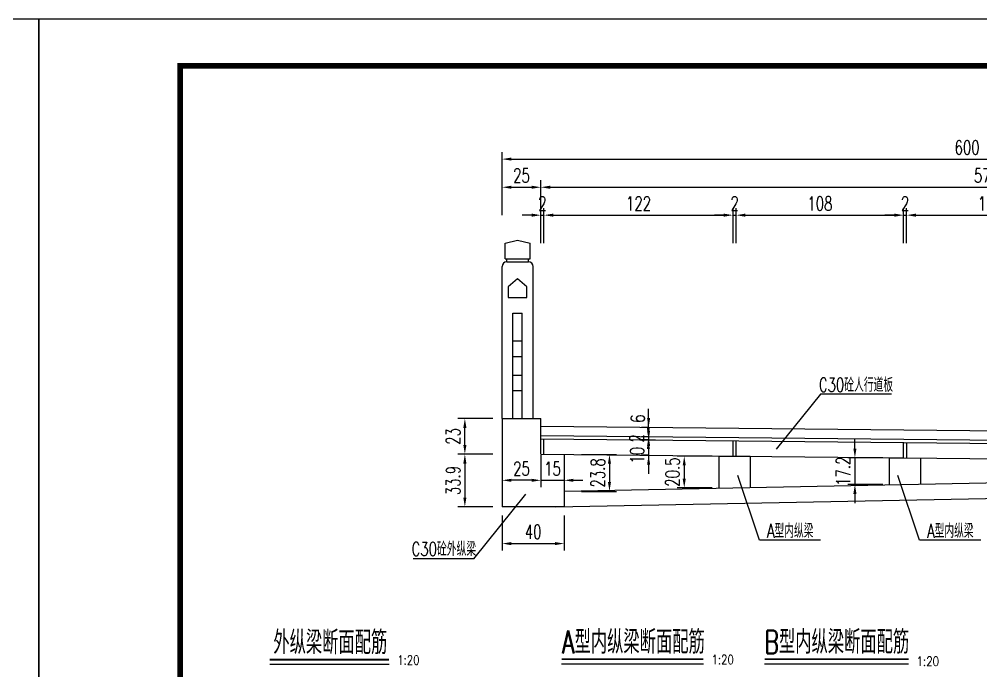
# Model space of a CAD drawing. Header units: millimetres. Extents: x -51 to 12129, y -1309 to -715.
# Drawn here: x 9605.1 to 9811.9, y -854.7 to -714.7 of the extents above; entities that cross this region are included whole.
import ezdxf
from ezdxf.enums import TextEntityAlignment as Align

# ---------------------------------------------------------------- set-up
doc = ezdxf.new("R2010")
doc.units = ezdxf.units.MM
doc.header["$LTSCALE"] = 0.25
for name, color, linetype in [('图框', 7, 'Continuous'), ('尺寸标注', 2, 'Continuous'), ('文字', 7, 'Continuous'), ('标注', 4, 'Continuous'), ('轮廓线', 1, 'Continuous')]:
    doc.layers.add(name, color=color, linetype=linetype)
doc.styles.get("Standard").update_dxf_attribs({"font": 'simplex1.shx', "width": 0.7, "bigfont": 'hztxt.shx'})
doc.styles.add('TEXT', font='simplex1.shx', dxfattribs={"width": 0.7, "bigfont": 'hztxt.shx'})
doc.dimstyles.new('比例1：30', dxfattribs={"dimscale": 0, "dimtxt": 3, "dimasz": 2, "dimexe": 1.5, "dimexo": 1, "dimgap": 1, "dimtad": 1, "dimdec": 1, "dimlfac": 3, "dimzin": 13, "dimdsep": 46, "dimtxsty": 'Standard', "dimcen": -0.09, "dimclrd": 256, "dimclre": 256, "dimclrt": 7, "dimaunit": 1, "dimadec": 0, "dimazin": 0, "dimtfac": 0.0005, "dimtdec": 1, "dimtix": 1, "dimtmove": 2, "dimatfit": 3, "dimldrblk": 'DIM', "dimfxl": 0, "dimtolj": 1, "dimtzin": 13, "dimarcsym": 0})

# ---------------------------------------------------------------- blocks, each defined once
blk = doc.blocks.new('*D2268')
at = {"layer": 'Defpoints', "color": 0}
for p in [(9908.96, -744.71), (9708.96, -810.08), (9908.96, -809.41)]:
    blk.add_point(p, dxfattribs=at)
at = {"layer": '标注', "lineweight": -2}
for p, q in [((9708.96, -750.71), (9708.96, -743.21)), ((9908.96, -750.71), (9908.96, -743.21)), ((9710.96, -744.71), (9906.96, -744.71))]:
    blk.add_line(p, q, dxfattribs=at)
at = {"layer": '标注'}
for points in [[(9710.96, -744.38), (9710.96, -745.04), (9708.96, -744.71)], [(9906.96, -744.38), (9906.96, -745.04), (9908.96, -744.71)]]:
    blk.add_solid(points, dxfattribs=at)
at = {"layer": '标注', "color": 7, "insert": (9808.96, -742.21), "char_height": 3, "attachment_point": 5}
blk.add_mtext('\\A1;600', dxfattribs=at)
blk = doc.blocks.new('DIM')
blk.add_lwpolyline([(-1, -0.1, 0.2, 0, 0), (0, 0, 0, 0, 0)], format="xyseb")
blk = doc.blocks.new('*D2269')
at = {"layer": 'Defpoints', "color": 0}
for p in [(9717.3, -750.76), (9708.96, -804.34), (9717.3, -804.3)]:
    blk.add_point(p, dxfattribs=at)
at = {"layer": '标注', "lineweight": -2}
for p, q in [((9708.96, -756.76), (9708.96, -749.26)), ((9717.3, -756.76), (9717.3, -749.26)), ((9710.96, -750.76), (9715.3, -750.76))]:
    blk.add_line(p, q, dxfattribs=at)
at = {"layer": '标注'}
for points in [[(9710.96, -750.42), (9710.96, -751.09), (9708.96, -750.76)], [(9715.3, -750.42), (9715.3, -751.09), (9717.3, -750.76)]]:
    blk.add_solid(points, dxfattribs=at)
at = {"layer": '标注', "color": 7, "insert": (9713.13, -748.26), "char_height": 3, "attachment_point": 5}
blk.add_mtext('\\A1;25', dxfattribs=at)
blk = doc.blocks.new('*D2270')
at = {"layer": 'Defpoints', "color": 0}
for p in [(9758.63, -756.76), (9717.96, -802.14), (9758.63, -802.54)]:
    blk.add_point(p, dxfattribs=at)
at = {"layer": '标注', "lineweight": -2}
for p, q in [((9717.96, -762.76), (9717.96, -755.26)), ((9719.96, -756.76), (9756.63, -756.76)), ((9758.63, -762.76), (9758.63, -755.26))]:
    blk.add_line(p, q, dxfattribs=at)
at = {"layer": '标注'}
for points in [[(9719.96, -756.42), (9719.96, -757.09), (9717.96, -756.76)], [(9756.63, -756.42), (9756.63, -757.09), (9758.63, -756.76)]]:
    blk.add_solid(points, dxfattribs=at)
at = {"layer": '标注', "color": 7, "insert": (9738.3, -754.26), "char_height": 3, "attachment_point": 5}
blk.add_mtext('\\A1;122', dxfattribs=at)
blk = doc.blocks.new('*D2227')
at = {"layer": 'Defpoints', "color": 0}
for p in [(9795.3, -756.76), (9759.3, -802.55), (9795.3, -802.91)]:
    blk.add_point(p, dxfattribs=at)
at = {"layer": '标注', "lineweight": -2}
for p, q in [((9759.3, -762.76), (9759.3, -755.26)), ((9761.3, -756.76), (9793.3, -756.76)), ((9795.3, -762.76), (9795.3, -755.26))]:
    blk.add_line(p, q, dxfattribs=at)
at = {"layer": '标注'}
for points in [[(9761.3, -756.42), (9761.3, -757.09), (9759.3, -756.76)], [(9793.3, -756.42), (9793.3, -757.09), (9795.3, -756.76)]]:
    blk.add_solid(points, dxfattribs=at)
at = {"layer": '标注', "color": 7, "insert": (9777.3, -754.26), "char_height": 3, "attachment_point": 5}
blk.add_mtext('\\A1;108', dxfattribs=at)
blk = doc.blocks.new('*D2228')
at = {"layer": 'Defpoints', "color": 0}
for p in [(9831.96, -756.76), (9795.96, -802.92), (9831.96, -803.28)]:
    blk.add_point(p, dxfattribs=at)
at = {"layer": '标注', "lineweight": -2}
for p, q in [((9795.96, -762.76), (9795.96, -755.26)), ((9797.96, -756.76), (9829.96, -756.76)), ((9831.96, -762.76), (9831.96, -755.26))]:
    blk.add_line(p, q, dxfattribs=at)
at = {"layer": '标注'}
for points in [[(9797.96, -756.42), (9797.96, -757.09), (9795.96, -756.76)], [(9829.96, -756.42), (9829.96, -757.09), (9831.96, -756.76)]]:
    blk.add_solid(points, dxfattribs=at)
at = {"layer": '标注', "color": 7, "insert": (9813.96, -754.26), "char_height": 3, "attachment_point": 5}
blk.add_mtext('\\A1;108', dxfattribs=at)
blk = doc.blocks.new('*D2272')
at = {"layer": 'Defpoints', "color": 0}
for p in [(9740.47, -804.36), (9740.84, -802.36), (9740.84, -804.36)]:
    blk.add_point(p, dxfattribs=at)
at = {"layer": '标注', "lineweight": -2}
for p, q in [((9740.47, -800.36), (9740.47, -798.36)), ((9740.47, -802.36), (9738.97, -802.36)), ((9740.47, -804.36), (9738.97, -804.36)), ((9740.47, -802.36), (9740.47, -804.36)), ((9740.47, -806.36), (9740.47, -808.36))]:
    blk.add_line(p, q, dxfattribs=at)
at = {"layer": '标注'}
for points in [[(9740.13, -800.36), (9740.8, -800.36), (9740.47, -802.36)], [(9740.13, -806.36), (9740.8, -806.36), (9740.47, -804.36)]]:
    blk.add_solid(points, dxfattribs=at)
at = {"layer": '标注', "color": 7, "insert": (9738.12, -800.5), "char_height": 3, "attachment_point": 5, "rotation": 90}
blk.add_mtext('\\A1;6', dxfattribs=at)
blk = doc.blocks.new('*D2229')
at = {"layer": 'Defpoints', "color": 0}
for p in [(9740.46, -805.03), (9740.47, -808.36), (9740.47, -808.36)]:
    blk.add_point(p, dxfattribs=at)
at = {"layer": '标注', "lineweight": -2}
for p, q in [((9740.47, -803.03), (9740.47, -801.03)), ((9740.47, -805.03), (9741.97, -805.03)), ((9740.47, -805.03), (9740.47, -808.36)), ((9740.47, -808.36), (9738.97, -808.36)), ((9740.47, -810.36), (9740.47, -812.36))]:
    blk.add_line(p, q, dxfattribs=at)
at = {"layer": '标注'}
for points in [[(9740.13, -803.03), (9740.8, -803.03), (9740.47, -805.03)], [(9740.13, -810.36), (9740.8, -810.36), (9740.47, -808.36)]]:
    blk.add_solid(points, dxfattribs=at)
at = {"layer": '标注', "color": 7, "insert": (9738.01, -808.34), "char_height": 3, "attachment_point": 5, "rotation": 90}
blk.add_mtext('\\A1;10', dxfattribs=at)
blk = doc.blocks.new('*D2230')
at = {"layer": 'Defpoints', "color": 0}
for p in [(9740.47, -804.36), (9740.41, -805.03), (9740.47, -805.03)]:
    blk.add_point(p, dxfattribs=at)
at = {"layer": '标注', "lineweight": -2}
for p, q in [((9740.41, -802.36), (9740.41, -800.36)), ((9740.41, -804.36), (9738.91, -804.36)), ((9740.41, -804.36), (9740.41, -805.03)), ((9740.41, -805.03), (9738.91, -805.03)), ((9740.41, -807.03), (9740.41, -809.03))]:
    blk.add_line(p, q, dxfattribs=at)
at = {"layer": '标注'}
for points in [[(9740.08, -802.36), (9740.74, -802.36), (9740.41, -804.36)], [(9740.08, -807.03), (9740.74, -807.03), (9740.41, -805.03)]]:
    blk.add_solid(points, dxfattribs=at)
at = {"layer": '标注', "color": 7, "insert": (9737.91, -804.7), "char_height": 3, "attachment_point": 5, "rotation": 90}
blk.add_mtext('\\A1;2', dxfattribs=at)
blk = doc.blocks.new('*D2273')
at = {"layer": 'Defpoints', "color": 0}
for p in [(9759.3, -756.76), (9758.63, -806.88), (9759.3, -806.88)]:
    blk.add_point(p, dxfattribs=at)
at = {"layer": '标注', "lineweight": -2}
for p, q in [((9756.63, -756.76), (9754.63, -756.76)), ((9758.63, -762.76), (9758.63, -755.26)), ((9758.63, -756.76), (9759.3, -756.76)), ((9759.3, -762.76), (9759.3, -755.26)), ((9761.3, -756.76), (9763.3, -756.76))]:
    blk.add_line(p, q, dxfattribs=at)
at = {"layer": '标注'}
for points in [[(9756.63, -756.42), (9756.63, -757.09), (9758.63, -756.76)], [(9761.3, -756.42), (9761.3, -757.09), (9759.3, -756.76)]]:
    blk.add_solid(points, dxfattribs=at)
at = {"layer": '标注', "color": 7, "insert": (9758.96, -754.26), "char_height": 3, "attachment_point": 5}
blk.add_mtext('\\A1;2', dxfattribs=at)
blk = doc.blocks.new('*D2231')
at = {"layer": 'Defpoints', "color": 0}
for p in [(9795.96, -756.76), (9795.3, -802.91), (9795.96, -802.92)]:
    blk.add_point(p, dxfattribs=at)
at = {"layer": '标注', "lineweight": -2}
for p, q in [((9793.3, -756.76), (9791.3, -756.76)), ((9795.3, -762.76), (9795.3, -755.26)), ((9795.3, -756.76), (9795.96, -756.76)), ((9795.96, -762.76), (9795.96, -755.26)), ((9797.96, -756.76), (9799.96, -756.76))]:
    blk.add_line(p, q, dxfattribs=at)
at = {"layer": '标注'}
for points in [[(9793.3, -756.42), (9793.3, -757.09), (9795.3, -756.76)], [(9797.96, -756.42), (9797.96, -757.09), (9795.96, -756.76)]]:
    blk.add_solid(points, dxfattribs=at)
at = {"layer": '标注', "color": 7, "insert": (9795.63, -754.26), "char_height": 3, "attachment_point": 5}
blk.add_mtext('\\A1;2', dxfattribs=at)
blk = doc.blocks.new('*D2276')
at = {"layer": 'Defpoints', "color": 0}
for p in [(9717.96, -756.76), (9717.3, -806.29), (9717.96, -806.29)]:
    blk.add_point(p, dxfattribs=at)
at = {"layer": '标注', "lineweight": -2}
for p, q in [((9715.3, -756.76), (9713.3, -756.76)), ((9717.3, -762.76), (9717.3, -755.26)), ((9717.3, -756.76), (9717.96, -756.76)), ((9717.96, -762.76), (9717.96, -755.26)), ((9719.96, -756.76), (9721.96, -756.76))]:
    blk.add_line(p, q, dxfattribs=at)
at = {"layer": '标注'}
for points in [[(9715.3, -756.42), (9715.3, -757.09), (9717.3, -756.76)], [(9719.96, -756.42), (9719.96, -757.09), (9717.96, -756.76)]]:
    blk.add_solid(points, dxfattribs=at)
at = {"layer": '标注', "color": 7, "insert": (9717.63, -754.26), "char_height": 3, "attachment_point": 5}
blk.add_mtext('\\A1;2', dxfattribs=at)
blk = doc.blocks.new('*D2277')
at = {"layer": 'Defpoints', "color": 0}
for p in [(9708.96, -808.13), (9717.3, -808.13), (9708.96, -813.73)]:
    blk.add_point(p, dxfattribs=at)
at = {"layer": '标注', "lineweight": -2}
for p, q in [((9708.96, -809.13), (9708.96, -815.23)), ((9717.3, -809.13), (9717.3, -815.23)), ((9715.3, -813.73), (9710.96, -813.73))]:
    blk.add_line(p, q, dxfattribs=at)
at = {"layer": '标注'}
for points in [[(9710.96, -813.4), (9710.96, -814.06), (9708.96, -813.73)], [(9715.3, -813.4), (9715.3, -814.06), (9717.3, -813.73)]]:
    blk.add_solid(points, dxfattribs=at)
at = {"layer": '标注', "color": 7, "insert": (9713.13, -811.23), "char_height": 3, "attachment_point": 5}
blk.add_mtext('\\A1;25', dxfattribs=at)
blk = doc.blocks.new('*D2278')
at = {"layer": 'Defpoints', "color": 0}
for p in [(9717.3, -807.31), (9722.3, -808.18), (9722.3, -813.73)]:
    blk.add_point(p, dxfattribs=at)
at = {"layer": '标注', "lineweight": -2}
for p, q in [((9717.3, -808.31), (9717.3, -815.23)), ((9722.3, -809.18), (9722.3, -815.23)), ((9715.3, -813.73), (9713.3, -813.73)), ((9717.3, -813.73), (9722.3, -813.73)), ((9724.3, -813.73), (9726.3, -813.73))]:
    blk.add_line(p, q, dxfattribs=at)
at = {"layer": '标注'}
for points in [[(9715.3, -813.4), (9715.3, -814.06), (9717.3, -813.73)], [(9724.3, -813.4), (9724.3, -814.06), (9722.3, -813.73)]]:
    blk.add_solid(points, dxfattribs=at)
at = {"layer": '标注', "color": 7, "insert": (9719.8, -811.23), "char_height": 3, "attachment_point": 5}
blk.add_mtext('\\A1;15', dxfattribs=at)
blk = doc.blocks.new('*D2279')
at = {"layer": 'Defpoints', "color": 0}
for p in [(9758.96, -808.55), (9748.13, -815.37), (9758.96, -815.37)]:
    blk.add_point(p, dxfattribs=at)
at = {"layer": '标注', "lineweight": -2}
for p, q in [((9754.13, -808.55), (9746.63, -808.55)), ((9748.13, -810.55), (9748.13, -813.37)), ((9754.13, -815.37), (9746.63, -815.37))]:
    blk.add_line(p, q, dxfattribs=at)
at = {"layer": '标注'}
for points in [[(9747.79, -810.55), (9748.46, -810.55), (9748.13, -808.55)], [(9747.79, -813.37), (9748.46, -813.37), (9748.13, -815.37)]]:
    blk.add_solid(points, dxfattribs=at)
at = {"layer": '标注', "color": 7, "insert": (9745.63, -811.96), "char_height": 3, "attachment_point": 5, "rotation": 90}
blk.add_mtext('\\A1;20.5', dxfattribs=at)
blk = doc.blocks.new('*D2280')
at = {"layer": 'Defpoints', "color": 0}
for p in [(9795.63, -808.91), (9784.83, -814.64), (9795.63, -814.64)]:
    blk.add_point(p, dxfattribs=at)
at = {"layer": '标注', "lineweight": -2}
for p, q in [((9784.83, -806.91), (9784.83, -804.91)), ((9790.83, -808.91), (9783.33, -808.91)), ((9784.83, -808.91), (9784.83, -814.64)), ((9790.83, -814.64), (9783.33, -814.64)), ((9784.83, -816.64), (9784.83, -818.64))]:
    blk.add_line(p, q, dxfattribs=at)
at = {"layer": '标注'}
for points in [[(9784.5, -806.91), (9785.17, -806.91), (9784.83, -808.91)], [(9784.5, -816.64), (9785.17, -816.64), (9784.83, -814.64)]]:
    blk.add_solid(points, dxfattribs=at)
at = {"layer": '标注', "color": 7, "insert": (9782.33, -811.78), "char_height": 3, "attachment_point": 5, "rotation": 90}
blk.add_mtext('\\A1;17.2', dxfattribs=at)
blk = doc.blocks.new('*D2235')
at = {"layer": 'Defpoints', "color": 0}
for p in [(9700.95, -800.46), (9717.3, -800.46), (9717.3, -808.13)]:
    blk.add_point(p, dxfattribs=at)
at = {"layer": '标注', "lineweight": -2}
for p, q in [((9706.95, -800.46), (9699.45, -800.46)), ((9700.95, -806.13), (9700.95, -802.46)), ((9706.95, -808.13), (9699.45, -808.13))]:
    blk.add_line(p, q, dxfattribs=at)
at = {"layer": '标注'}
for points in [[(9700.62, -802.46), (9701.29, -802.46), (9700.95, -800.46)], [(9700.62, -806.13), (9701.29, -806.13), (9700.95, -808.13)]]:
    blk.add_solid(points, dxfattribs=at)
at = {"layer": '标注', "color": 7, "insert": (9698.45, -804.3), "char_height": 3, "attachment_point": 5, "rotation": 90}
blk.add_mtext('\\A1;23', dxfattribs=at)
blk = doc.blocks.new('*D2284')
at = {"layer": 'Defpoints', "color": 0}
for p in [(9708.96, -808.13), (9700.95, -819.44), (9708.96, -819.44)]:
    blk.add_point(p, dxfattribs=at)
at = {"layer": '标注', "lineweight": -2}
for p, q in [((9706.95, -808.13), (9699.45, -808.13)), ((9700.95, -810.13), (9700.95, -817.44)), ((9706.95, -819.44), (9699.45, -819.44))]:
    blk.add_line(p, q, dxfattribs=at)
at = {"layer": '标注'}
for points in [[(9700.62, -810.13), (9701.29, -810.13), (9700.95, -808.13)], [(9700.62, -817.44), (9701.29, -817.44), (9700.95, -819.44)]]:
    blk.add_solid(points, dxfattribs=at)
at = {"layer": '标注', "color": 7, "insert": (9698.45, -813.78), "char_height": 3, "attachment_point": 5, "rotation": 90}
blk.add_mtext('\\A1;33.9', dxfattribs=at)
blk = doc.blocks.new('*D2285')
at = {"layer": 'Defpoints', "color": 0}
for p in [(9708.96, -819.44), (9722.3, -819.44), (9722.3, -827.33)]:
    blk.add_point(p, dxfattribs=at)
at = {"layer": '标注', "lineweight": -2}
for p, q in [((9708.96, -821.33), (9708.96, -828.83)), ((9722.3, -821.33), (9722.3, -828.83)), ((9710.96, -827.33), (9720.3, -827.33))]:
    blk.add_line(p, q, dxfattribs=at)
at = {"layer": '标注'}
for points in [[(9710.96, -827), (9710.96, -827.67), (9708.96, -827.33)], [(9720.3, -827), (9720.3, -827.67), (9722.3, -827.33)]]:
    blk.add_solid(points, dxfattribs=at)
at = {"layer": '标注', "color": 7, "insert": (9715.63, -824.83), "char_height": 3, "attachment_point": 5}
blk.add_mtext('\\A1;40', dxfattribs=at)
blk = doc.blocks.new('*D2320')
at = {"layer": 'Defpoints', "color": 0}
for p in [(9908.96, -750.76), (9717.3, -800.46), (9908.96, -806.05)]:
    blk.add_point(p, dxfattribs=at)
at = {"layer": '标注', "lineweight": -2}
for p, q in [((9717.3, -756.76), (9717.3, -749.26)), ((9908.96, -756.76), (9908.96, -749.26)), ((9719.3, -750.76), (9906.96, -750.76))]:
    blk.add_line(p, q, dxfattribs=at)
at = {"layer": '标注'}
for points in [[(9719.3, -750.42), (9719.3, -751.09), (9717.3, -750.76)], [(9906.96, -750.42), (9906.96, -751.09), (9908.96, -750.76)]]:
    blk.add_solid(points, dxfattribs=at)
at = {"layer": '标注', "color": 7, "insert": (9813.13, -748.26), "char_height": 3, "attachment_point": 5}
blk.add_mtext('\\A1;575', dxfattribs=at)
blk = doc.blocks.new('*D2333')
at = {"layer": 'Defpoints', "color": 0}
for p in [(9722.3, -808.18), (9722.3, -816.11), (9732.05, -816.11)]:
    blk.add_point(p, dxfattribs=at)
at = {"layer": '标注', "lineweight": -2}
for p, q in [((9726.05, -808.18), (9733.55, -808.18)), ((9732.05, -810.18), (9732.05, -814.11)), ((9726.05, -816.11), (9733.55, -816.11))]:
    blk.add_line(p, q, dxfattribs=at)
at = {"layer": '标注'}
for points in [[(9731.72, -810.18), (9732.38, -810.18), (9732.05, -808.18)], [(9731.72, -814.11), (9732.38, -814.11), (9732.05, -816.11)]]:
    blk.add_solid(points, dxfattribs=at)
at = {"layer": '标注', "color": 7, "insert": (9729.55, -812.14), "char_height": 3, "attachment_point": 5, "rotation": 90}
blk.add_mtext('\\A1;23.8', dxfattribs=at)
blk = doc.blocks.new('123')
at = {"layer": '图框', "color": 2}
blk.add_lwpolyline([(369.33, -1011.65), (369.33, -714.65), (-50.67, -714.65), (-50.67, -1011.65)], close=True, dxfattribs=at)

msp = doc.modelspace()

# ---------------------------------------------------------------- linework, layer by layer
at = {"layer": '图框', "const_width": 1.2}
msp.add_lwpolyline([(10019.75412, -724.65471), (9639.75412, -724.65471), (9639.75412, -1001.65471), (10019.75412, -1001.65471)], close=True, dxfattribs=at)
at = {"layer": '文字'}
for p, q in [((9658.98544, -853.25994), (9684.65293, -853.25994)), ((9721.76776, -853.1534), (9752.23538, -853.1534)), ((9765.40342, -853.1534), (9796.35566, -853.1534))]:
    msp.add_line(p, q, dxfattribs=at)
at = {"layer": '文字', "const_width": 0.4}
for points in [[(9658.98544, -852.25994), (9684.65293, -852.25994)], [(9721.76776, -852.1534), (9752.23538, -852.1534)], [(9765.40342, -852.1534), (9796.35566, -852.1534)]]:
    msp.add_lwpolyline(points, dxfattribs=at)
at = {"layer": '标注'}
for p, q in [((9777.45722, -795.21034), (9767.91905, -807.02511)), ((9792.69934, -795.21034), (9777.45722, -795.21034)), ((9764.27794, -826.59162), (9759.65295, -812.73022)), ((9798.72146, -826.59162), (9794.09647, -812.73022)), ((9702.90948, -830.58324), (9714.0389, -816.72184)), ((9777.44706, -826.59162), (9764.27794, -826.59162)), ((9811.89058, -826.59162), (9798.72146, -826.59162)), ((9702.90948, -830.58324), (9689.81785, -830.58324))]:
    msp.add_line(p, q, dxfattribs=at)
at = {"layer": '轮廓线'}
for p, q in [((9709.62998, -762.79559), (9712.29665, -762.12892)), ((9709.62998, -766.12892), (9709.62998, -762.79559)), ((9712.29665, -762.12892), (9714.96331, -762.79559)), ((9714.96331, -766.12892), (9714.96331, -762.79559)), ((9709.62998, -766.12892), (9709.96331, -766.12892)), ((9709.96331, -766.79559), (9709.96331, -766.12892)), ((9709.96331, -766.12892), (9714.62998, -766.12892)), ((9709.96331, -766.79559), (9714.62998, -766.79559)), ((9714.62998, -766.79559), (9714.62998, -766.12892)), ((9714.62998, -766.12892), (9714.96331, -766.12892)), ((9708.96331, -800.46225), (9708.96331, -767.79559)), ((9715.62998, -800.46225), (9715.62998, -767.79559)), ((9712.29665, -770.46225), (9710.29665, -772.12892)), ((9714.29665, -772.12892), (9712.29665, -770.46225)), ((9710.29665, -772.12892), (9710.29665, -774.46225)), ((9714.29665, -774.46225), (9714.29665, -772.12892)), ((9710.29665, -774.46225), (9714.29665, -774.46225)), ((9711.29665, -777.79559), (9713.29665, -777.79559)), ((9711.29665, -800.46225), (9711.29665, -777.79559)), ((9713.29665, -800.46225), (9713.29665, -777.79559)), ((9711.29665, -783.79559), (9713.29665, -783.79559)), ((9711.29665, -787.12892), (9713.29665, -787.12892)), ((9711.29665, -791.12892), (9713.29665, -791.12892)), ((9711.29665, -794.46225), (9713.29665, -794.46225)), ((9708.96331, -800.46225), (9717.29798, -800.46225)), ((9708.96331, -800.46225), (9708.96331, -819.43785)), ((9717.29798, -808.12922), (9717.29798, -800.46225)), ((9717.29798, -802.12892), (9908.99092, -804.04585)), ((9717.29798, -804.12905), (9908.96426, -806.04571)), ((9717.29798, -804.79572), (9908.96426, -806.71238)), ((9717.96465, -808.12922), (9717.96465, -804.80239)), ((9758.63131, -808.54589), (9758.63131, -805.20905)), ((9759.29798, -808.54589), (9759.29798, -805.21572)), ((9795.29798, -808.91255), (9795.29798, -805.57572)), ((9795.96465, -808.91255), (9795.96465, -805.58239)), ((9717.29798, -808.12922), (9908.96426, -810.04588)), ((9722.29798, -808.17922), (9722.29798, -819.43785)), ((9755.63131, -815.43953), (9755.63131, -808.51255)), ((9755.63131, -808.51255), (9762.29798, -808.57922)), ((9762.29798, -808.57922), (9762.29798, -815.30653)), ((9792.29798, -814.70804), (9792.29798, -808.87922)), ((9792.29798, -808.87922), (9798.96465, -808.94589)), ((9798.96465, -808.94589), (9798.96465, -814.57504)), ((9931.90165, -812.1025), (9722.29798, -816.10607)), ((9931.90165, -815.43596), (9720.46551, -819.47441)), ((9722.29798, -819.43785), (9708.96331, -819.43785))]:
    msp.add_line(p, q, dxfattribs=at)
for centre, start, end in [((9709.96331, -767.79559), 90, 180), ((9714.62998, -767.79559), 0, 90)]:
    msp.add_arc(centre, 1, start, end, dxfattribs=at)

# ---------------------------------------------------------------- block references
at = {"layer": '标注'}
for p in [(9240, 0), (9660, 0)]:
    msp.add_blockref('123', p, dxfattribs=at)

# ---------------------------------------------------------------- texts
at = {"color": 7, "style": 'TEXT', "width": 0.8}
for p in [(9688.81149, -852.36058), (9756.39394, -852.25404), (9800.51422, -852.61104)]:
    msp.add_text('1:20', height=2, dxfattribs=at).set_placement(p, align=Align.MIDDLE)
at = {"layer": '尺寸标注', "color": 7, "linetype": 'Continuous', "width": 0.7}
for s, p in [('C30砼人行道板', (9785.0581, -793.07152)), ('A型内纵梁', (9770.91744, -824.44771)), ('A型内纵梁', (9805.36096, -824.44771)), ('C30砼外纵梁', (9696.41647, -828.33523))]:
    msp.add_text(s, height=3, dxfattribs=at).set_placement(p, align=Align.MIDDLE)
at = {"layer": '文字', "width": 0.7}
for s, p in [('外纵梁断面配筋', (9672.01437, -848.5898)), ('A型内纵梁断面配筋', (9737.19674, -848.48326)), ('B型内纵梁断面配筋', (9780.92515, -848.48326))]:
    msp.add_text(s, height=5, dxfattribs=at).set_placement(p, align=Align.MIDDLE_CENTER)

# ---------------------------------------------------------------- dimensions: what is measured, and where the dimension line sits
at = {"layer": '标注'}
for base, p1, p2, picture, middle in [((9908.96426, -744.70928), (9708.96331, -810.08338), (9908.96426, -809.41315), '*D2268', (9808.96379, -742.20928)), ((9717.29798, -750.75511), (9708.96331, -804.34109), (9717.29798, -804.29574), '*D2269', (9713.13065, -748.25511)), ((9908.96426, -750.75511), (9717.29798, -800.46225), (9908.96426, -806.04571), '*D2320', (9813.13112, -748.25511)), ((9717.96465, -756.75511), (9717.29798, -806.28904), (9717.96465, -806.28904), '*D2276', (9717.63131, -754.25511)), ((9758.63131, -756.75511), (9717.96465, -802.13559), (9758.63131, -802.54225), '*D2270', (9738.29798, -754.25511)), ((9759.29798, -756.75511), (9758.63131, -806.87747), (9759.29798, -806.8808), '*D2273', (9758.96465, -754.25511)), ((9795.29798, -756.75511), (9759.29798, -802.54892), (9795.29798, -802.90892), '*D2227', (9777.29798, -754.25511)), ((9795.96465, -756.75511), (9795.29798, -802.90892), (9795.96465, -802.91559), '*D2231', (9795.63131, -754.25511)), ((9831.96465, -756.75511), (9795.96465, -802.91559), (9831.96465, -803.27559), '*D2228', (9813.96465, -754.25511)), ((9708.96331, -813.72848), (9717.29798, -808.12922), (9708.96331, -808.12922), '*D2277', (9713.13065, -811.22848)), ((9722.29798, -813.72848), (9717.29798, -807.30519), (9722.29798, -808.17922), '*D2278', (9719.79798, -811.22848)), ((9722.29798, -827.33208), (9708.96331, -819.43785), (9722.29798, -819.43785), '*D2285', (9715.63065, -824.83208))]:
    dim = msp.add_linear_dim(base=base, p1=p1, p2=p2, dimstyle='比例1：30', override={"dimscale": 1}, dxfattribs=at)
    dim.commit()
    dim.dimension.update_dxf_attribs({"geometry": picture, "text_midpoint": middle})
for base, p1, p2, picture, middle in [((9740.46532, -804.36451), (9740.84344, -802.36437), (9740.84344, -804.36451), '*D2272', (9738.11554, -800.50308)), ((9740.46532, -808.36065), (9740.45804, -805.02732), (9740.46532, -808.36065), '*D2229', (9738.00925, -808.33633))]:
    dim = msp.add_linear_dim(base=base, p1=p1, p2=p2, angle=90, dimstyle='比例1：30', override={"dimscale": 1}, dxfattribs=at)
    dim.commit()
    dim.dimension.update_dxf_attribs({"geometry": picture, "text_midpoint": middle, "dimtype": 160})
for base, p1, p2, picture, middle in [((9700.95226, -800.46225), (9717.29798, -808.12922), (9717.29798, -800.46225), '*D2235', (9698.45226, -804.29574)), ((9740.41008, -805.02739), (9740.46532, -804.36451), (9740.46533, -805.02739), '*D2230', (9737.91008, -804.69595)), ((9784.83434, -814.64154), (9795.63131, -808.91255), (9795.63131, -814.64154), '*D2280', (9782.33434, -811.77704)), ((9700.95226, -819.43785), (9708.96331, -808.12922), (9708.96331, -819.43785), '*D2284', (9698.45226, -813.78354)), ((9732.05054, -816.10607), (9722.29798, -808.17922), (9722.29798, -816.10607), '*D2333', (9729.55054, -812.14265)), ((9748.12702, -815.37303), (9758.96465, -808.54589), (9758.96465, -815.37303), '*D2279', (9745.62702, -811.95946))]:
    dim = msp.add_linear_dim(base=base, p1=p1, p2=p2, angle=90, dimstyle='比例1：30', override={"dimscale": 1}, dxfattribs=at)
    dim.commit()
    dim.dimension.update_dxf_attribs({"geometry": picture, "text_midpoint": middle})

doc.saveas('drawing.dxf')
